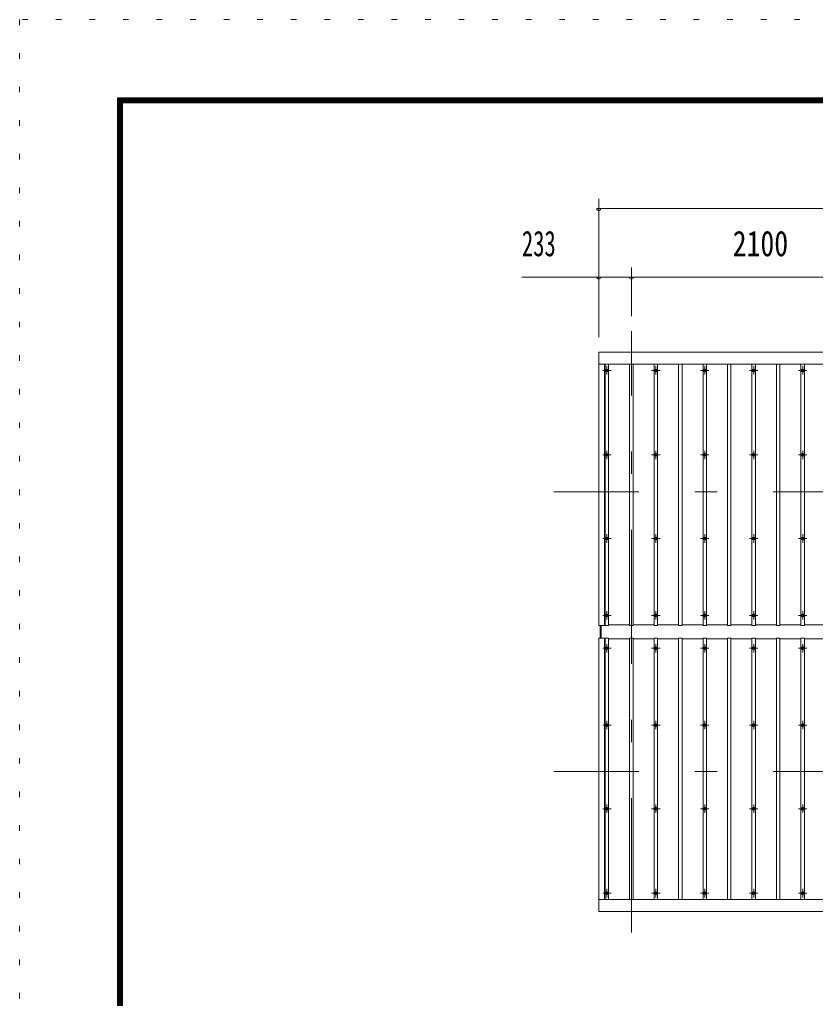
# Model space of a CAD drawing. Units: millimetres, scale not verified. Extents: x -32624 to 32629, y -14700 to 14700.
# Drawn here: x -8951 to -3261, y 7701 to 14700 of the extents above; entities that cross this region are included whole.
import ezdxf
from ezdxf.enums import TextEntityAlignment as Align

# ---------------------------------------------------------------- set-up
doc = ezdxf.new("R2010")
doc.units = ezdxf.units.MM
doc.header["$LTSCALE"] = 80
doc.linetypes.add('USER3', pattern=[24, 12, -5, 2, -5])
doc.linetypes.add('USER4', pattern=[3, 0.5, -2.5])
for name, color, linetype, lineweight in [('0-2_1-0BOLD', 7, 'Continuous', 18), ('0-3_1-2CENTER', 3, 'USER3', 18), ('0-4_1-4THIN', 4, 'Continuous', 18), ('0-5_1-5DIM', 3, 'Continuous', 18), ('0-C_F-F', 5, 'Continuous', 18), ('0-D_F-E_J_ADD', 5, 'USER4', 18)]:
    doc.layers.add(name, color=color, linetype=linetype, lineweight=lineweight)
doc.styles.add('ＭＳ ゴシック', font='')
doc.styles.get('ＭＳ ゴシック').set_extended_font_data('MS Gothic')

msp = doc.modelspace()

# ---------------------------------------------------------------- linework, layer by layer
at = {"layer": '0-2_1-0BOLD'}
for p, q in [((3006.05, 12236.05), (-4809.94, 12236.05)), ((-4799.94, 10277.69), (-4799.94, 10367.39)), ((-4793.94, 10367.39), (-4793.94, 10277.69)), ((-4809.94, 8409.03), (3006.05, 8409.03))]:
    msp.add_line(p, q, dxfattribs=at)
for points in [[(-4809.94, 10367.39), (-4809.94, 12322.54), (3006.05, 12322.54), (3006.05, 10367.39), (2966.05, 10367.39), (2966.05, 12236.05)], [(-4769.94, 12236.05), (-4769.94, 10367.39), (-4809.94, 10367.39)], [(-4809.94, 8322.54), (-4809.94, 10277.69), (-4769.94, 10277.69), (-4769.94, 8409.03)], [(2966.05, 8409.03), (2966.05, 10277.69), (3006.05, 10277.69), (3006.05, 8322.54), (-4809.94, 8322.54)]]:
    msp.add_lwpolyline(points, dxfattribs=at)
for centre in [(-4751.94, 12191.11), (-4401.94, 12191.11), (-4051.94, 12191.11), (-3701.94, 12191.11), (-3351.94, 12191.11), (-4751.94, 11587.41), (-4401.94, 11587.41), (-4051.94, 11587.41), (-3701.94, 11587.41), (-3351.94, 11587.41), (-4751.94, 10989.62), (-4401.94, 10989.62), (-4051.94, 10989.62), (-3701.94, 10989.62), (-3351.94, 10989.62), (-4751.94, 10439.93), (-4401.94, 10439.93), (-4051.94, 10439.93), (-3701.94, 10439.93), (-3351.94, 10439.93), (-4751.94, 10205.15), (-4401.94, 10205.15), (-4051.94, 10205.15), (-3701.94, 10205.15), (-3351.94, 10205.15), (-4751.94, 9655.46), (-4401.94, 9655.46), (-4051.94, 9655.46), (-3701.94, 9655.46), (-3351.94, 9655.46), (-4751.94, 9057.68), (-4401.94, 9057.68), (-4051.94, 9057.68), (-3701.94, 9057.68), (-3351.94, 9057.68), (-4751.94, 8453.97), (-4401.94, 8453.97), (-4051.94, 8453.97), (-3701.94, 8453.97), (-3351.94, 8453.97)]:
    msp.add_circle(centre, 10, dxfattribs=at)
at = {"layer": '0-3_1-2CENTER'}
for p, q in [((-4576.94, 8172.54), (-4576.94, 12472.55)), ((-4721.95, 12191.11), (-4781.94, 12191.11)), ((-4751.94, 12221.12), (-4751.94, 12161.11)), ((-4431.94, 12191.11), (-4371.94, 12191.11)), ((-4401.94, 12161.11), (-4401.94, 12221.12)), ((-4021.95, 12191.11), (-4081.94, 12191.11)), ((-4051.94, 12221.12), (-4051.94, 12161.11)), ((-3731.94, 12191.11), (-3671.95, 12191.11)), ((-3701.94, 12161.11), (-3701.94, 12221.12)), ((-3381.94, 12191.11), (-3321.95, 12191.11)), ((-3351.94, 12221.12), (-3351.94, 12161.11)), ((-4781.94, 11587.41), (-4721.94, 11587.41)), ((-4751.94, 11557.41), (-4751.94, 11617.41)), ((-4431.94, 11587.41), (-4371.94, 11587.41)), ((-4401.94, 11557.41), (-4401.94, 11617.41)), ((-4021.94, 11587.41), (-4081.94, 11587.41)), ((-4051.94, 11617.41), (-4051.94, 11557.41)), ((-3731.94, 11587.41), (-3671.94, 11587.41)), ((-3701.94, 11557.41), (-3701.94, 11617.41)), ((-3321.94, 11587.41), (-3381.94, 11587.41)), ((-3351.94, 11617.41), (-3351.94, 11557.41)), ((3156.05, 11322.54), (-5131.94, 11322.54)), ((-4721.94, 10989.62), (-4781.94, 10989.62)), ((-4751.94, 10959.62), (-4751.94, 11019.63)), ((-4431.94, 10989.62), (-4371.94, 10989.62)), ((-4401.94, 11019.63), (-4401.94, 10959.62)), ((-4021.94, 10989.62), (-4081.94, 10989.62)), ((-4051.94, 10959.62), (-4051.94, 11019.63)), ((-3731.94, 10989.62), (-3671.94, 10989.62)), ((-3701.94, 11019.63), (-3701.94, 10959.62)), ((-3321.94, 10989.62), (-3381.94, 10989.62)), ((-3351.94, 10959.62), (-3351.94, 11019.63)), ((-4781.94, 10439.93), (-4721.94, 10439.93)), ((-4751.94, 10409.93), (-4751.94, 10469.93)), ((-4431.94, 10439.93), (-4371.94, 10439.93)), ((-4401.94, 10409.93), (-4401.94, 10469.93)), ((-4021.94, 10439.93), (-4081.94, 10439.93)), ((-4051.94, 10409.93), (-4051.94, 10469.93)), ((-3731.94, 10439.93), (-3671.94, 10439.93)), ((-3701.94, 10409.93), (-3701.94, 10469.93)), ((-3321.94, 10439.93), (-3381.94, 10439.93)), ((-3351.94, 10409.93), (-3351.94, 10469.93)), ((-4751.94, 10175.15), (-4751.94, 10235.15)), ((-4401.94, 10235.15), (-4401.94, 10175.15)), ((-4051.94, 10235.15), (-4051.94, 10175.15)), ((-3701.94, 10235.15), (-3701.94, 10175.15)), ((-3351.94, 10235.15), (-3351.94, 10175.15)), ((-4781.94, 10205.15), (-4721.94, 10205.15)), ((-4371.94, 10205.15), (-4431.94, 10205.15)), ((-4081.94, 10205.15), (-4021.94, 10205.15)), ((-3731.94, 10205.15), (-3671.94, 10205.15)), ((-3381.94, 10205.15), (-3321.94, 10205.15)), ((-4751.94, 9625.46), (-4751.94, 9685.46)), ((-4401.94, 9685.46), (-4401.94, 9625.46)), ((-4051.94, 9625.46), (-4051.94, 9685.46)), ((-3701.94, 9685.46), (-3701.94, 9625.46)), ((-3351.94, 9625.46), (-3351.94, 9685.46)), ((-4781.94, 9655.46), (-4721.94, 9655.46)), ((-4371.94, 9655.46), (-4431.94, 9655.46)), ((-4081.94, 9655.46), (-4021.94, 9655.46)), ((-3671.94, 9655.46), (-3731.94, 9655.46)), ((-3321.94, 9655.46), (-3381.94, 9655.46)), ((3156.05, 9322.54), (-5131.94, 9322.54)), ((-4781.94, 9057.68), (-4721.94, 9057.68)), ((-4751.94, 9087.67), (-4751.94, 9027.67)), ((-4371.94, 9057.68), (-4431.94, 9057.68)), ((-4401.94, 9027.67), (-4401.94, 9087.67)), ((-4081.94, 9057.68), (-4021.94, 9057.68)), ((-4051.94, 9087.67), (-4051.94, 9027.67)), ((-3731.94, 9057.68), (-3671.94, 9057.68)), ((-3701.94, 9027.67), (-3701.94, 9087.67)), ((-3381.94, 9057.68), (-3321.94, 9057.68)), ((-3351.94, 9087.67), (-3351.94, 9027.67)), ((-4751.94, 8423.96), (-4751.94, 8483.97)), ((-4401.94, 8483.97), (-4401.94, 8423.96)), ((-4051.94, 8423.96), (-4051.94, 8483.97)), ((-3701.94, 8483.97), (-3701.94, 8423.96)), ((-3351.94, 8423.96), (-3351.94, 8483.97)), ((-4781.94, 8453.97), (-4721.95, 8453.97)), ((-4371.94, 8453.97), (-4431.94, 8453.97)), ((-4021.95, 8453.97), (-4081.94, 8453.97)), ((-3671.95, 8453.97), (-3731.94, 8453.97)), ((-3381.94, 8453.97), (-3321.95, 8453.97))]:
    msp.add_line(p, q, dxfattribs=at)
at = {"layer": '0-4_1-4THIN'}
for p, q in [((-4739.44, 10367.39), (-4739.44, 12236.05)), ((-4564.44, 12236.05), (-4564.44, 10367.39)), ((-4389.44, 12236.05), (-4389.44, 10367.39)), ((-4214.44, 12236.05), (-4214.44, 10367.39)), ((-4039.44, 12236.05), (-4039.44, 10367.39)), ((-3864.44, 12236.05), (-3864.44, 10367.39)), ((-3689.44, 12236.05), (-3689.44, 10367.39)), ((-3514.44, 12236.05), (-3514.44, 10367.39)), ((-3339.44, 12236.05), (-3339.44, 10367.39)), ((-4764.44, 10371.64), (-4769.94, 10371.64)), ((-4589.44, 10371.64), (-4739.44, 10371.64)), ((-4414.44, 10371.64), (-4564.44, 10371.64)), ((-4239.44, 10371.64), (-4389.44, 10371.64)), ((-4064.44, 10371.64), (-4214.44, 10371.64)), ((-3889.44, 10371.64), (-4039.44, 10371.64)), ((-3714.44, 10371.64), (-3864.44, 10371.64)), ((-3539.44, 10371.64), (-3689.44, 10371.64)), ((-3364.44, 10371.64), (-3514.44, 10371.64)), ((-3189.44, 10371.64), (-3339.44, 10371.64)), ((-4764.44, 10273.44), (-4769.94, 10273.44)), ((-4739.44, 10273.44), (-4589.44, 10273.44)), ((-4564.44, 10273.44), (-4414.44, 10273.44)), ((-4389.44, 10273.44), (-4239.44, 10273.44)), ((-4214.44, 10273.44), (-4064.44, 10273.44)), ((-4039.44, 10273.44), (-3889.44, 10273.44)), ((-3864.44, 10273.44), (-3714.44, 10273.44)), ((-3689.44, 10273.44), (-3539.44, 10273.44)), ((-3514.44, 10273.44), (-3364.44, 10273.44)), ((-3339.44, 10273.44), (-3189.44, 10273.44))]:
    msp.add_line(p, q, dxfattribs=at)
for points in [[(-4764.44, 12236.05), (-4764.44, 10367.39), (-4739.44, 10367.39)], [(-4564.44, 10367.39), (-4589.44, 10367.39), (-4589.44, 12236.05)], [(-4389.44, 10367.39), (-4414.44, 10367.39), (-4414.44, 12236.05)], [(-4214.44, 10367.39), (-4239.44, 10367.39), (-4239.44, 12236.05)], [(-4039.44, 10367.39), (-4064.44, 10367.39), (-4064.44, 12236.05)], [(-3864.44, 10367.39), (-3889.44, 10367.39), (-3889.44, 12236.05)], [(-3689.44, 10367.39), (-3714.44, 10367.39), (-3714.44, 12236.05)], [(-3514.44, 10367.39), (-3539.44, 10367.39), (-3539.44, 12236.05)], [(-3339.44, 10367.39), (-3364.44, 10367.39), (-3364.44, 12236.05)], [(-4739.44, 8409.03), (-4739.44, 10277.69), (-4764.44, 10277.69), (-4764.44, 8409.03)], [(-4564.44, 8409.03), (-4564.44, 10277.69), (-4589.44, 10277.69), (-4589.44, 8409.03)], [(-4389.44, 8409.03), (-4389.44, 10277.69), (-4414.44, 10277.69), (-4414.44, 8409.03)], [(-4214.44, 8409.03), (-4214.44, 10277.69), (-4239.44, 10277.69), (-4239.44, 8409.03)], [(-4039.44, 8409.03), (-4039.44, 10277.69), (-4064.44, 10277.69), (-4064.44, 8409.03)], [(-3864.44, 8409.03), (-3864.44, 10277.69), (-3889.44, 10277.69), (-3889.44, 8409.03)], [(-3689.44, 8409.03), (-3689.44, 10277.69), (-3714.44, 10277.69), (-3714.44, 8409.03)], [(-3514.44, 8409.03), (-3514.44, 10277.69), (-3539.44, 10277.69), (-3539.44, 8409.03)], [(-3339.44, 8409.03), (-3339.44, 10277.69), (-3364.44, 10277.69), (-3364.44, 8409.03)]]:
    msp.add_lwpolyline(points, dxfattribs=at)
at = {"layer": '0-5_1-5DIM'}
for p, q in [((-4809.94, 13418.35), (-4809.94, 12428.35)), ((-4795.94, 13348.35), (-4823.94, 13348.35)), ((3006.06, 13348.35), (-4809.94, 13348.35)), ((-4576.94, 12578.35), (-4576.94, 12928.35)), ((-5359.44, 12858.35), (3555.56, 12858.35)), ((-4795.94, 12858.35), (-4823.94, 12858.35)), ((-4562.94, 12858.35), (-4590.94, 12858.35))]:
    msp.add_line(p, q, dxfattribs=at)
for centre in [(-4809.94, 13348.35), (-4809.94, 12858.35), (-4576.94, 12858.35)]:
    msp.add_arc(centre, 14, 180, 0, dxfattribs=at)
at = {"layer": '0-C_F-F'}
for points in [[(31928.6, -14000), (31928.6, 14140), (-8251.4, 14140), (-8251.4, -14000)], [(31925.1, -13996.5), (-8247.9, -13996.5), (-8247.9, 14136.5), (31925.1, 14136.5)], [(31921.6, -13993), (31921.6, 14133), (-8244.4, 14133), (-8244.4, -13993)], [(31918.1, -13989.5), (31918.1, 14129.5), (-8240.9, 14129.5), (-8240.9, -13989.5)], [(31914.6, -13986), (31914.6, 14126), (-8237.4, 14126), (-8237.4, -13986)], [(31911.1, -13982.5), (31911.1, 14122.5), (-8233.9, 14122.5), (-8233.9, -13982.5)], [(31907.6, -13979), (-8230.4, -13979), (-8230.4, 14119), (31907.6, 14119)], [(31904.1, -13975.5), (-8226.9, -13975.5), (-8226.9, 14115.5), (31904.1, 14115.5)], [(31900.6, -13972), (31900.6, 14112), (-8223.4, 14112), (-8223.4, -13972)], [(31897.1, -13968.5), (-8219.9, -13968.5), (-8219.9, 14108.5), (31897.1, 14108.5)], [(31893.6, -13965), (31893.6, 14105), (-8216.4, 14105), (-8216.4, -13965)]]:
    msp.add_lwpolyline(points, close=True, dxfattribs=at)
at = {"layer": '0-D_F-E_J_ADD'}
msp.add_lwpolyline([(32628.6, -14700), (32628.6, 14700), (-8951.4, 14700), (-8951.4, -14700)], close=True, dxfattribs=at)

# ---------------------------------------------------------------- texts
at = {"layer": '0-5_1-5DIM', "color": 7, "style": 'ＭＳ ゴシック'}
for s, width, p in [('233', 0.65, (-5359.44, 12953.22)), ('2100', 0.8, (-3852.44, 12953.22))]:
    msp.add_text(s, height=182.3, dxfattribs=dict(at, width=width)).set_placement(p, align=Align.BOTTOM_LEFT)

doc.saveas('drawing.dxf')
